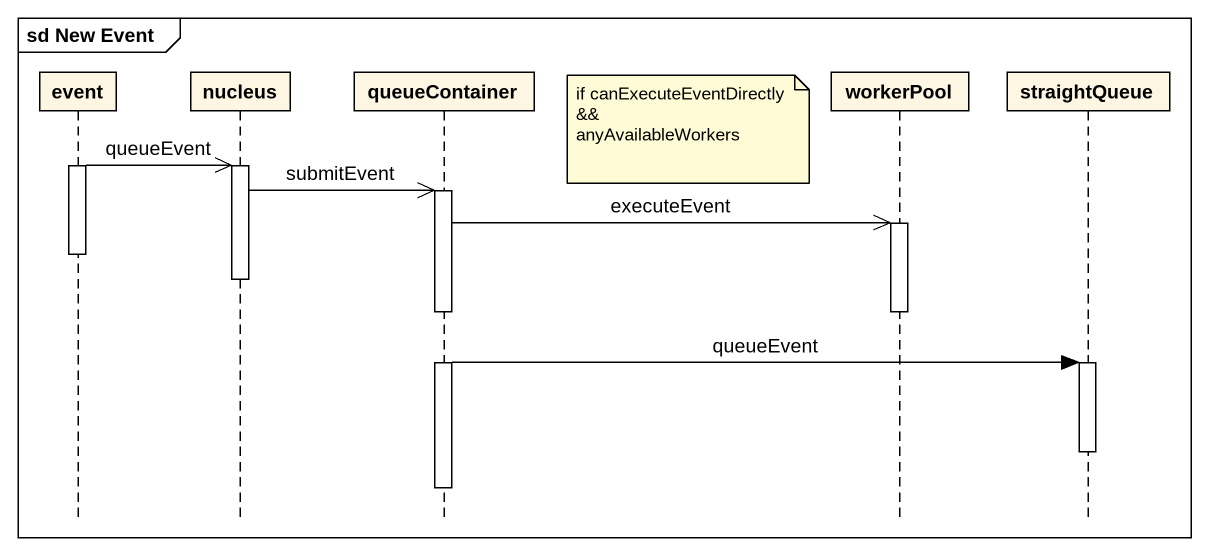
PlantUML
@startuml
mainframe sd New Event
hide footbox
participant event
participant nucleus
participant queueContainer
participant workerPool
participant straightQueue

note left of workerPool
  if canExecuteEventDirectly
  &&
  anyAvailableWorkers
end note
activate event
event ->> nucleus : queueEvent
activate nucleus
nucleus ->> queueContainer : submitEvent
activate queueContainer
queueContainer ->> workerPool : executeEvent
activate workerPool
deactivate event
deactivate nucleus
deactivate workerPool
queueContainer -> straightQueue : queueEvent
activate straightQueue
deactivate straightQueue
deactivate queueContainer
@enduml
